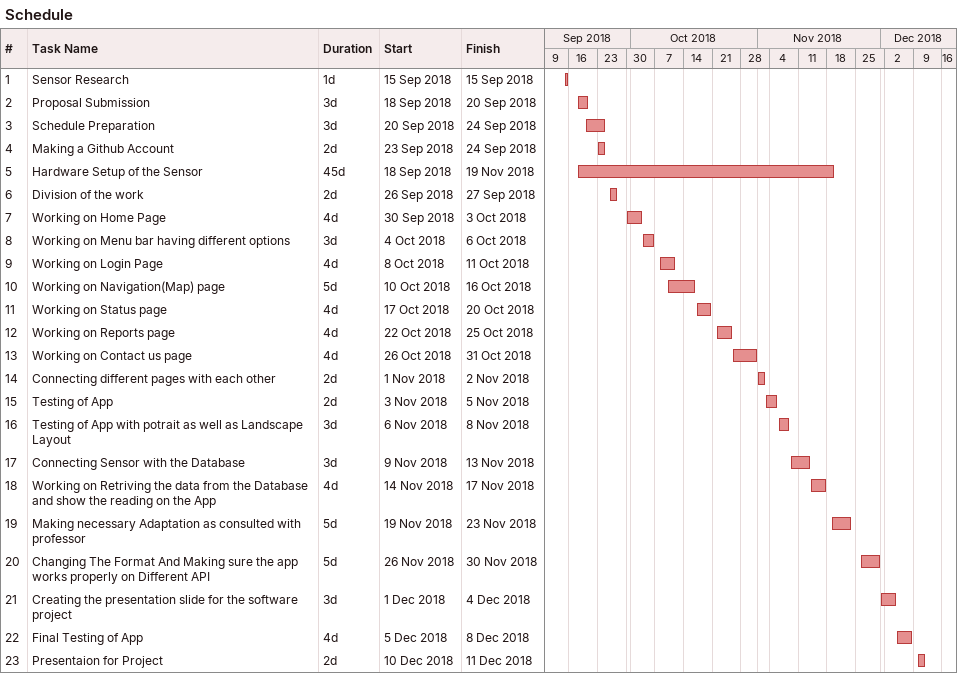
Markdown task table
Schedule

| ID | Task | Duration | Start | Finish |
|---|---|---|---|---|
| 1 | Sensor Research | 1d | 2018-09-15 | 2018-09-15 |
| 2 | Proposal Submission | 3d | 2018-09-18 | 2018-09-20 |
| 3 | Schedule Preparation | 3d | 2018-09-20 | 2018-09-24 |
| 4 | Making a Github Account | 2d | 2018-09-23 | 2018-09-24 |
| 5 | Hardware Setup of the Sensor | 45d | 2018-09-18 | 2018-11-19 |
| 6 | Division of the work | 2d | 2018-09-26 | 2018-09-27 |
| 7 | Working on Home Page | 4d | 2018-09-30 | 2018-10-03 |
| 8 | Working on Menu bar having different options | 3d | 2018-10-04 | 2018-10-06 |
| 9 | Working on Login Page | 4d | 2018-10-08 | 2018-10-11 |
| 10 | Working on Navigation(Map) page | 5d | 2018-10-10 | 2018-10-16 |
| 11 | Working on Status page | 4d | 2018-10-17 | 2018-10-20 |
| 12 | Working on Reports page | 4d | 2018-10-22 | 2018-10-25 |
| 13 | Working on Contact us page | 4d | 2018-10-26 | 2018-10-31 |
| 14 | Connecting different pages with each other | 2d | 2018-11-01 | 2018-11-02 |
| 15 | Testing of App | 2d | 2018-11-03 | 2018-11-05 |
| 16 | Testing of App with potrait as well as Landscape Layout | 3d | 2018-11-06 | 2018-11-08 |
| 17 | Connecting Sensor with the Database | 3d | 2018-11-09 | 2018-11-13 |
| 18 | Working on Retriving the data from the Database and show the reading on the App | 4d | 2018-11-14 | 2018-11-17 |
| 19 | Making necessary Adaptation as consulted with professor | 5d | 2018-11-19 | 2018-11-23 |
| 20 | Changing The Format And Making sure the app works properly on Different API | 5d | 2018-11-26 | 2018-11-30 |
| 21 | Creating the presentation slide for the software project | 3d | 2018-12-01 | 2018-12-04 |
| 22 | Final Testing of App | 4d | 2018-12-05 | 2018-12-08 |
| 23 | Presentaion for Project | 2d | 2018-12-10 | 2018-12-11 |
